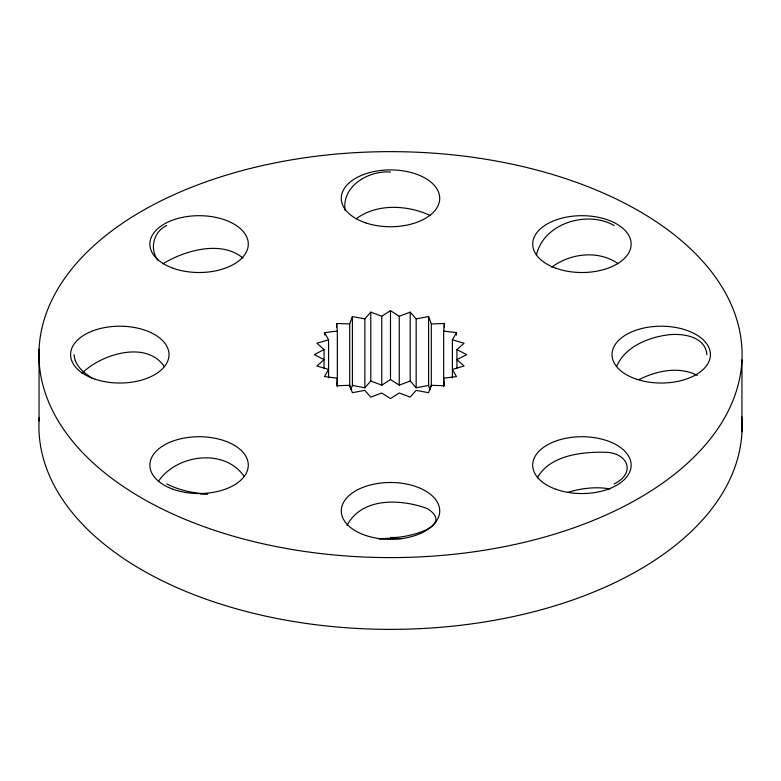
<?xml version="1.0" encoding="UTF-8"?>
<svg xmlns="http://www.w3.org/2000/svg" width="781" height="781" viewBox="0 0 781 781"><rect width="100%" height="100%" fill="white"/><g stroke="black" fill="none" stroke-linecap="round" stroke-linejoin="round"><path stroke-width="1.17" d="M443.676 386.673L443.676 331.076L444.35 323.529L431.307 323.93L428.574 316.539L416.156 318.873L410.201 312.146L399.257 316.256L390.49 310.653L381.763 316.256L370.78 312.146L364.864 318.873L364.864 387.766L352.407 385.433L352.407 316.539L364.864 318.873M536.381 255.377C543.381 223.171 587.263 210.021 614.237 225.553M349.703 386.771L349.703 323.92L352.407 316.539M350.864 389.651L352.407 385.433M537.308 477.982C549.258 455.694 581.015 451.789 603.967 452.267C626.743 451.691 637.316 472.329 614.237 483.898M616.6 366.445C624.966 346.998 647.195 337.851 666.925 335.01C681.706 332.872 705.516 336.055 706.912 354.72M346.979 525.603C361.701 496.794 401.444 498.903 427.519 508.665C456.133 527.234 403.367 538.822 390.5 537.406M452.404 377.897L452.424 339.823L456.455 332.638L443.676 331.076M158.309 481.535C176.408 454.308 224.928 447.806 244.248 476.586M364.864 387.766L370.78 381.04L370.78 312.146M81.976 373.367C100.72 354.252 146.574 339.852 164.391 366.709M456.944 368.144L456.944 349.585L464.06 343.24L452.424 339.823M356.175 218.826C377.086 203.128 407.867 204.983 430.595 215.663M551.65 267.278C570.306 253.21 598.285 249.881 618.044 263.617M162.965 263.763C184.765 250.408 221.365 239.923 242.989 258.101M370.78 381.04L381.763 385.15L390.49 379.546L390.49 310.653M166.763 225.553C153.662 231.254 149.366 248.69 157.703 260.112M349.703 323.92L336.64 323.519L337.333 331.056L324.535 332.638L328.576 339.803L316.92 343.24L324.047 349.556L314.333 354.623L324.037 359.66L316.92 366.006L328.567 369.423L324.535 376.608L337.304 378.17L336.64 385.716L349.673 385.316L352.407 392.706L364.825 390.363L370.78 397.099L381.724 392.989L390.49 398.593L399.218 392.989L410.201 397.099L416.127 390.373L428.574 392.706L431.278 385.326L444.35 385.716L443.657 378.189L456.455 376.608L452.404 369.442L464.06 366.006L456.944 359.68L466.657 354.623L456.944 349.585M639.18 379.527C656.714 370.672 679.06 366.055 697.316 375.397M390.49 379.546L399.257 385.15L410.201 381.04L416.156 387.766L428.574 385.433L428.574 316.539M567.807 492.352C581.376 488.271 595.923 486.417 609.961 488.945M379.117 539.056L387.63 538.275L401.883 538.656M200.483 494.002L207.619 493.748M390.5 172.045C368.896 170.268 341.453 185.995 345.104 210.499M207.678 493.963C193.59 493.299 179.366 490.409 166.763 483.898M92.939 378.687C84.309 373.357 74.673 365.684 74.088 354.72M428.574 385.433L430.136 389.66M741.95 360.002A351.577 202.982 0 0 1 206.701 527.653A351.577 202.982 0 0 1 222.849 176.203A351.577 202.982 0 0 1 741.95 360.002L741.95 431.766M456.455 332.638L456.455 335.049M444.35 323.529L444.35 327.151M431.307 323.93L431.307 386.78M416.156 318.873L416.156 387.766M410.201 312.146L410.201 381.04M399.257 316.256L399.257 385.15M381.763 316.256L381.763 385.15M337.333 331.056L337.333 386.654M336.64 323.519L336.64 327.141M328.576 339.803L328.567 377.877M324.535 332.638L324.535 335.049M324.047 349.556L324.037 368.124M39.05 349.234L39.05 420.998M741.677 416.703A351.577 202.982 0 0 1 391.213 629.359A351.577 202.982 0 0 1 39.265 417.523M365.889 535.522A49.223 28.419 0 0 0 439.723 510.911A49.223 28.419 0 0 0 365.889 486.299A49.223 28.419 0 0 0 365.889 535.522M555.984 489.287A49.223 28.419 0 0 0 631.116 466.023A49.223 28.419 0 0 0 558.659 440.094A49.223 28.419 0 0 0 555.984 489.287M636.603 379.224A49.223 28.419 0 0 0 710.437 354.613A49.223 28.419 0 0 0 636.603 330.012A49.223 28.419 0 0 0 636.603 379.224M555.984 268.254A49.223 28.419 0 0 0 631.116 244.99A49.223 28.419 0 0 0 558.659 219.061A49.223 28.419 0 0 0 555.984 268.254M365.889 222.936A49.223 28.419 0 0 0 439.723 198.325A49.223 28.419 0 0 0 365.889 173.714A49.223 28.419 0 0 0 365.889 222.936M173.138 268.254A49.223 28.419 0 0 0 248.27 244.99A49.223 28.419 0 0 0 175.823 219.061A49.223 28.419 0 0 0 173.138 268.254M95.175 379.224A49.223 28.419 0 0 0 169.008 354.613A49.223 28.419 0 0 0 95.175 330.012A49.223 28.419 0 0 0 95.175 379.224M173.138 489.287A49.223 28.419 0 0 0 248.27 466.023A49.223 28.419 0 0 0 175.823 440.094A49.223 28.419 0 0 0 173.138 489.287"/></g></svg>
